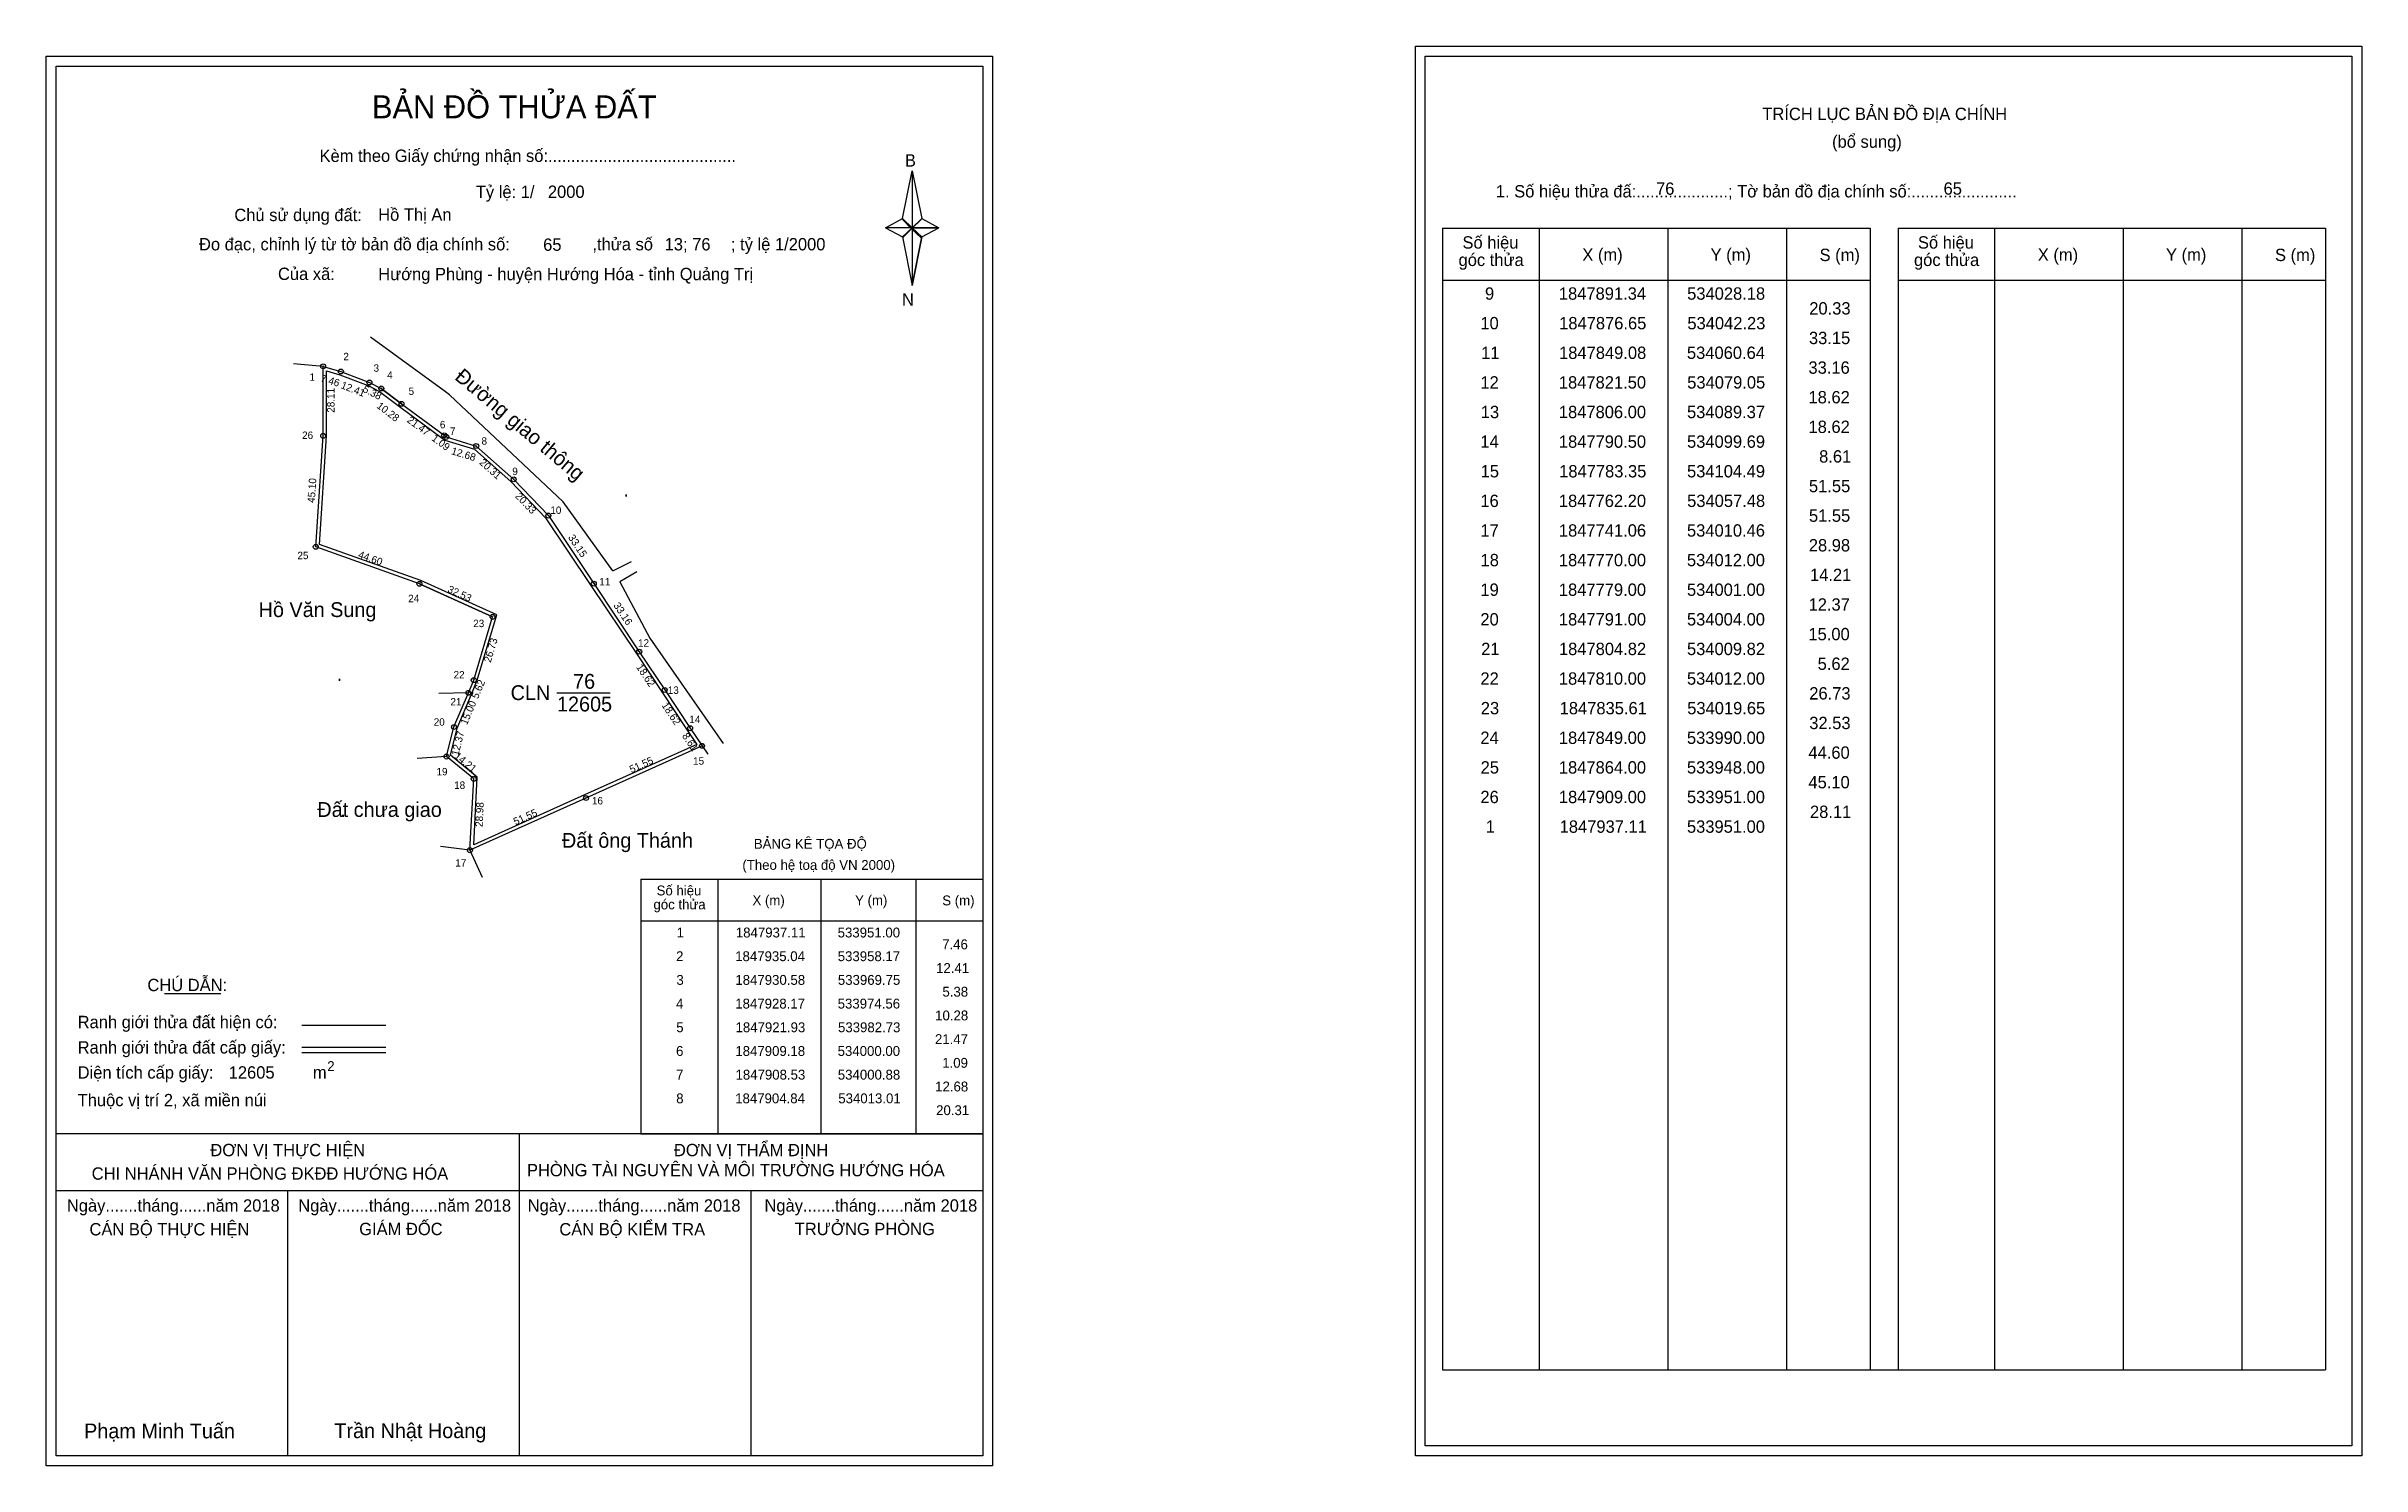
# Model space of a CAD drawing. Extents: x 533839 to 534777, y 1847492 to 1848067.
import ezdxf

# ---------------------------------------------------------------- set-up
doc = ezdxf.new("R2010")
doc.units = 0
for name, color, linetype in [('Level 1', 7, 'Continuous'), ('Level 10', 7, 'Continuous'), ('Level 11', 7, 'Continuous'), ('Level 13', 7, 'Continuous'), ('Level 23', 7, 'Continuous'), ('Level 27', 7, 'Continuous'), ('Level 3', 7, 'Continuous'), ('Level 36', 7, 'Continuous'), ('Level 49', 7, 'Continuous'), ('Level 5', 7, 'Continuous'), ('Level 53', 7, 'Continuous'), ('Level 55', 7, 'Continuous'), ('Level 6', 7, 'Continuous'), ('Level 60', 7, 'Continuous'), ('Level 63', 7, 'Continuous'), ('Level 9', 7, 'Continuous')]:
    doc.layers.add(name, color=color, linetype=linetype)

msp = doc.modelspace()

# ---------------------------------------------------------------- linework, layer by layer
at = {"layer": 'Level 1'}
for p, q in [((533842.84, 1848058.81), (533842.84, 1848058.81)), ((534397.48, 1848062.81), (534397.48, 1848062.81)), ((534185.68, 1847997.05), (534189.62, 1848016.33)), ((534189.62, 1848016.33), (534189.62, 1847993.28)), ((534189.62, 1848016.33), (534193.55, 1847997.05)), ((534178.79, 1847993.28), (534185.68, 1847997.05)), ((534185.68, 1847997.05), (534189.62, 1847993.28)), ((534189.32, 1847992.84), (534185.68, 1847996.61)), ((534189.62, 1847993.28), (534185.68, 1847989.6)), ((534189.32, 1847992.84), (534185.68, 1847989.16)), ((534185.68, 1847989.16), (534189.32, 1847992.84)), ((534185.68, 1847989.6), (534189.62, 1847969.88)), ((534193.26, 1847996.61), (534189.32, 1847992.84)), ((534189.32, 1847992.84), (534193.26, 1847996.61)), ((534193.26, 1847989.16), (534189.32, 1847992.84)), ((534193.55, 1847997.05), (534189.62, 1847993.28)), ((534189.62, 1847993.28), (534189.62, 1847969.88)), ((534189.62, 1847993.28), (534200.44, 1847993.28)), ((534189.62, 1847993.28), (534193.55, 1847989.6)), ((534193.55, 1847989.6), (534189.62, 1847969.88)), ((534193.55, 1847989.6), (534200.44, 1847993.28)), ((534404.55, 1847993.1), (534577.75, 1847993.1)), ((534443.73, 1847530.57), (534443.73, 1847993.1)), ((534495.87, 1847530.57), (534495.87, 1847993.1)), ((534543.82, 1847993.1), (534543.82, 1847530.57)), ((534577.75, 1847993.1), (534577.75, 1847530.57)), ((534589.06, 1847993.1), (534762.27, 1847993.1)), ((534628.24, 1847530.57), (534628.24, 1847993.1)), ((534680.39, 1847530.57), (534680.39, 1847993.1)), ((534728.33, 1847993.1), (534728.33, 1847530.57)), ((534762.27, 1847993.1), (534762.27, 1847530.57)), ((534404.55, 1847972.05), (534577.75, 1847972.05)), ((534589.06, 1847972.05), (534762.27, 1847972.05)), ((534079.67, 1847729.35), (534218.23, 1847729.35)), ((534111.01, 1847626.11), (534111.01, 1847729.35)), ((534152.72, 1847626.11), (534152.72, 1847729.35)), ((534191.08, 1847729.35), (534191.08, 1847626.11)), ((534079.67, 1847712.51), (534218.23, 1847712.51)), ((533886.67, 1847682.94), (533909.48, 1847682.94)), ((533942.4, 1847670.13), (533976.43, 1847670.13)), ((533942.4, 1847661.24), (533976.43, 1847661.24)), ((533942.4, 1847659.05), (533976.43, 1847659.05)), ((534056.49, 1847626.11), (533842.83, 1847626.11)), ((534218.23, 1847626.11), (534008.55, 1847626.11)), ((534030.53, 1847495.66), (534030.53, 1847626.11)), ((534079.67, 1847626.11), (534218.23, 1847626.11)), ((534218.23, 1847603.01), (533842.83, 1847603.01)), ((533936.68, 1847495.66), (533936.68, 1847603.01)), ((534124.38, 1847495.66), (534124.38, 1847603.01)), ((534404.55, 1847530.57), (534762.27, 1847530.57)), ((534218.23, 1847495.66), (534218.23, 1847495.66)), ((534772.88, 1847499.66), (534772.88, 1847499.66))]:
    msp.add_line(p, q, dxfattribs=at)
for points in [[(534185.68, 1847997.05), (534189.62, 1848016.33), (534189.62, 1847993.28)], [(534178.79, 1847993.28), (534185.68, 1847989.6), (534189.62, 1847993.28)], [(534189.62, 1847993.28), (534193.55, 1847997.05), (534200.44, 1847993.28)], [(534189.62, 1847993.28), (534189.62, 1847969.88), (534193.55, 1847989.6)]]:
    msp.add_lwpolyline(points, close=True, dxfattribs=at)
at = {"layer": 'Level 10'}
for p, q in [((534000, 1847927.16), (533970.15, 1847948.9)), ((533982.73, 1847921.93), (533974.56, 1847928.17)), ((533990, 1847849), (534019.65, 1847835.61))]:
    msp.add_line(p, q, dxfattribs=at)
for points in [[(533951, 1847909), (533951, 1847937.11), (533958.17, 1847935.04), (533969.75, 1847930.58), (533974.56, 1847928.17), (533982.73, 1847921.93), (534000, 1847909.18), (534000.88, 1847908.53), (534013.01, 1847904.84), (534028.18, 1847891.34), (534042.23, 1847876.65), (534060.64, 1847849.08), (534079.05, 1847821.5), (534089.37, 1847806), (534099.69, 1847790.5), (534104.49, 1847783.35), (534057.48, 1847762.2), (534010.46, 1847741.06), (534012, 1847770), (534001, 1847779), (534004, 1847791), (534009.82, 1847804.82), (534012, 1847810), (534019.65, 1847835.61), (533990, 1847849), (533948, 1847864)], [(533952.4, 1847908.95), (533952.4, 1847935.25), (533957.72, 1847933.71), (533969.18, 1847929.3), (533973.81, 1847926.98), (533981.89, 1847920.81), (533999.17, 1847908.05), (534000.24, 1847907.26), (534012.31, 1847903.59), (534027.21, 1847890.33), (534041.13, 1847875.77), (534059.48, 1847848.3), (534077.89, 1847820.72), (534088.2, 1847805.22), (534098.53, 1847789.72), (534102.4, 1847783.95), (534056.91, 1847763.48), (534011.98, 1847743.28), (534013.44, 1847770.63), (534002.57, 1847779.52), (534005.33, 1847790.56), (534011.11, 1847804.28), (534013.32, 1847809.53), (534021.34, 1847836.38), (533990.52, 1847850.3), (533949.47, 1847864.96)]]:
    msp.add_lwpolyline(points, close=True, dxfattribs=at)
at = {"layer": 'Level 11'}
for centre in [(533951, 1847937.11), (533958.17, 1847935.04), (533969.75, 1847930.58), (533974.56, 1847928.17), (533982.73, 1847921.93), (533951, 1847909), (533951, 1847909), (534000, 1847909.18), (534000.88, 1847908.53), (534013.01, 1847904.84), (534028.18, 1847891.34), (534042.23, 1847876.65), (533948, 1847864), (533990, 1847849), (534060.64, 1847849.08), (534019.65, 1847835.61), (534079.05, 1847821.5), (534012, 1847810), (534009.82, 1847804.82), (534089.37, 1847806), (534004, 1847791), (534099.69, 1847790.5), (534104.49, 1847783.35), (534001, 1847779), (534012, 1847770), (534057.48, 1847762.2), (534010.46, 1847741.06)]:
    msp.add_circle(centre, 1, dxfattribs=at)
at = {"layer": 'Level 23'}
for points in [[(534068.38, 1847854.21), (534048.18, 1847882.19), (534002.22, 1847925.54), (534000, 1847927.16)], [(534078.12, 1847853.88), (534071.16, 1847849.82), (534083.4, 1847826.92), (534113.1, 1847784.31)], [(534104.49, 1847783.35), (534106.81, 1847780.02)]]:
    msp.add_lwpolyline(points, dxfattribs=at)
at = {"layer": 'Level 27'}
for p, q in [((533951, 1847937.11), (533939.04, 1847938.12)), ((534009.82, 1847804.82), (533997.82, 1847804.54)), ((534001, 1847779), (533989.02, 1847778.27)), ((534010.46, 1847741.06), (533998.56, 1847742.62)), ((534010.46, 1847741.06), (534015.43, 1847730.14))]:
    msp.add_line(p, q, dxfattribs=at)
at = {"layer": 'Level 3'}
for p, q in [((534404.55, 1847993.1), (534404.55, 1847530.57)), ((534589.06, 1847993.1), (534589.06, 1847530.57)), ((534079.67, 1847729.35), (534079.67, 1847626.11))]:
    msp.add_line(p, q, dxfattribs=at)
at = {"layer": 'Level 5'}
msp.add_line((534068.38, 1847854.21), (534075.97, 1847858.05), dxfattribs=at)
at = {"layer": 'Level 63'}
for points in [[(534393.49, 1848066.81), (534776.89, 1848066.81), (534776.89, 1847495.66), (534393.49, 1847495.66)], [(533838.83, 1848062.81), (534222.23, 1848062.81), (534222.23, 1847491.66), (533838.83, 1847491.66)], [(533842.83, 1848058.81), (534218.23, 1848058.81), (534218.23, 1847495.66), (533842.83, 1847495.66)], [(534397.49, 1848062.81), (534772.89, 1848062.81), (534772.89, 1847499.66), (534397.49, 1847499.66)]]:
    msp.add_lwpolyline(points, close=True, dxfattribs=at)
at = {"layer": 'Level 9'}
msp.add_line((534045.73, 1847804.89), (534067.33, 1847804.89), dxfattribs=at)

# ---------------------------------------------------------------- texts
at = {"layer": 'Level 1'}
for s, height, p in [('BẢN ĐỒ THỬA ĐẤT', 9.3313, (533970.77, 1848037.62)), ('TRÍCH LỤC BẢN ĐỒ ĐỊA CHÍNH', 5, (534534.07, 1848036.93)), ('(bổ sung)', 5, (534562.32, 1848025.69)), ('Kèm theo Giấy chứng nhận số:.........................................', 5, (533949.53, 1848019.96)), ('B', 5, (534186.7, 1848018.08)), ('1. Số hiệu thửa đấ:....................; Tờ bản đồ địa chính số:.......................', 5, (534426.1, 1848005.57)), ('Chủ sử dụng đất:', 5, (533915.01, 1847995.98)), ('Đo đạc, chỉnh lý từ tờ bản đồ địa chính số:                  ,thửa số                 ; tỷ lệ 1/2000', 5, (533900.7, 1847984.12)), ('Số hiệu', 5, (534412.58, 1847984.84)), ('Số hiệu', 5, (534597.1, 1847984.84)), ('góc thửa', 5, (534410.99, 1847977.78)), ('X (m)', 5, (534461.14, 1847979.89)), ('Y (m)', 5, (534513.1, 1847979.89)), ('S (m)', 5, (534557.25, 1847979.79)), ('góc thửa', 5, (534595.51, 1847977.78)), ('X (m)', 5, (534645.66, 1847979.89)), ('Y (m)', 5, (534697.61, 1847979.89)), ('S (m)', 5, (534741.77, 1847979.79)), ('Của xã:', 5, (533932.69, 1847972.12)), ('N', 5, (534185.5, 1847961.74)), ('BẢNG KÊ TỌA ĐỘ', 4, (534125.48, 1847741.67)), ('(Theo hệ toạ độ VN 2000)', 4, (534120.84, 1847733.1)), ('Số hiệu', 4, (534086.09, 1847722.74)), ('góc thửa', 4, (534084.82, 1847717.09)), ('X (m)', 4, (534124.94, 1847718.78)), ('Y (m)', 4, (534166.5, 1847718.78)), ('S (m)', 4, (534201.83, 1847718.7)), ('CHÚ DẪN:', 5, (533879.79, 1847683.95)), ('Ranh giới thửa đất hiện có:', 5, (533851.53, 1847668.95)), ('Ranh giới thửa đất cấp giấy:', 5, (533851.53, 1847658.67)), ('Diện tích cấp giấy:', 5, (533851.53, 1847648.51)), ('m', 5, (533946.84, 1847648.55)), ('2', 4, (533952.64, 1847651.57)), ('Thuộc vị trí 2, xã miền núi', 5, (533851.53, 1847637.31)), ('ĐƠN VỊ THỰC HIỆN', 5, (533905.3, 1847617.07)), ('ĐƠN VỊ THẨM ĐỊNH', 5, (534093.11, 1847617.07)), ('CHI NHÁNH VĂN PHÒNG ĐKĐĐ HƯỚNG HÓA', 5, (533857.22, 1847607.55)), ('PHÒNG TÀI NGUYÊN VÀ MÔI TRƯỜNG HƯỚNG HÓA', 5, (534033.56, 1847608.93)), ('Ngày.......tháng......năm 2018', 5, (533847.17, 1847594.6)), ('Ngày.......tháng......năm 2018', 5, (533940.91, 1847594.6)), ('Ngày.......tháng......năm 2018', 5, (534033.86, 1847594.6)), ('Ngày.......tháng......năm 2018', 5, (534129.78, 1847594.6)), ('CÁN BỘ THỰC HIỆN', 5, (533856.33, 1847584.97)), ('GIÁM ĐỐC', 5, (533965.6, 1847585.09)), ('CÁN BỘ KIỂM TRA', 5, (534046.68, 1847584.97)), ('TRƯỞNG PHÒNG', 5, (534142.06, 1847585.09)), ('Phạm Minh Tuấn', 6, (533854.15, 1847502.74)), ('Trần Nhật Hoàng', 6, (533955.54, 1847502.84))]:
    msp.add_text(s, height=height, dxfattribs=at).set_placement(p)
at = {"layer": 'Level 11'}
msp.add_text('Tỷ lệ: 1/', height=5, dxfattribs=at).set_placement((534012.85, 1848005.34))
at = {"layer": 'Level 13'}
for s, p in [('76', (534052.26, 1847806.49)), ('CLN', (534026.94, 1847801.89)), ('12605', (534045.74, 1847797.29))]:
    msp.add_text(s, height=6, dxfattribs=at).set_placement(p)
at = {"layer": 'Level 36'}
for p in [(534072.65, 1847884.3), (533956.51, 1847809.66), (533957.91, 1847754.55)]:
    msp.add_text('.', height=6, dxfattribs=at).set_placement(p)
at = {"layer": 'Level 49'}
for s, rotation, p in [('7.46', 343.89642, (533949.66, 1847930.99)), ('28.11', 90, (533955.6, 1847918.34)), ('12.41', 338.93597, (533957.91, 1847928.34)), ('5.38', 333.38732, (533966.74, 1847926.94)), ('10.28', 322.6285, (533972.43, 1847920.57)), ('21.47', 323.56249, (533984.7, 1847914.76)), ('1.09', 323.54908, (533994.66, 1847907.4)), ('12.68', 343.08001, (534002.67, 1847901.59)), ('20.31', 318.33366, (534014.02, 1847897.79)), ('45.10', 86.18593, (533947.58, 1847881.71)), ('20.33', 313.72431, (534028.56, 1847884.29)), ('33.15', 303.73321, (534050.08, 1847867.78)), ('44.60', 340.34618, (533964.92, 1847859.66)), ('32.53', 335.69597, (534001.11, 1847845.74)), ('33.16', 303.72361, (534068.45, 1847840.25)), ('26.73', 73.36851, (534018.86, 1847816.89)), ('5.62', 67.17624, (534013.68, 1847802.14)), ('18.62', 303.65593, (534077.67, 1847815.27)), ('15.00', 67.16264, (534009.24, 1847791.6)), ('18.62', 303.65593, (534087.99, 1847799.77)), ('12.37', 75.96376, (534005.78, 1847779.14)), ('8.61', 303.87459, (534096.26, 1847787.36)), ('14.21', 320.71059, (534003.86, 1847778.72)), ('51.55', 24.22318, (534075.91, 1847772.25)), ('28.98', 86.95396, (534015.57, 1847750.43)), ('51.55', 24.20849, (534028.9, 1847751.1))]:
    msp.add_text(s, height=3, rotation=rotation, dxfattribs=at).set_placement(p)
at = {"layer": 'Level 53'}
for s, height, p in [('9', 5, (534421.7, 1847964.13)), ('1847891.34', 5, (534451.63, 1847964.13)), ('534028.18', 5, (534503.6, 1847964.13)), ('20.33', 5, (534553.08, 1847958.13)), ('10', 5, (534419.83, 1847952.13)), ('1847876.65', 5, (534451.75, 1847952.13)), ('534042.23', 5, (534503.7, 1847952.13)), ('33.15', 5, (534552.95, 1847946.13)), ('11', 5, (534420.15, 1847940.13)), ('1847849.08', 5, (534451.71, 1847940.13)), ('534060.64', 5, (534503.52, 1847940.13)), ('12', 5, (534419.85, 1847928.13)), ('1847821.50', 5, (534451.63, 1847928.13)), ('534079.05', 5, (534503.63, 1847928.13)), ('33.16', 5, (534552.75, 1847934.13)), ('18.62', 5, (534552.77, 1847922.13)), ('13', 5, (534420, 1847916.13)), ('1847806.00', 5, (534451.63, 1847916.13)), ('534089.37', 5, (534503.55, 1847916.13)), ('18.62', 5, (534552.77, 1847910.13)), ('14', 5, (534419.82, 1847904.13)), ('1847790.50', 5, (534451.63, 1847904.13)), ('534099.69', 5, (534503.55, 1847904.13)), ('15', 5, (534419.94, 1847892.13)), ('1847783.35', 5, (534451.75, 1847892.13)), ('534104.49', 5, (534503.55, 1847892.13)), ('8.61', 5, (534557.07, 1847898.13)), ('16', 5, (534419.84, 1847880.13)), ('1847762.20', 5, (534451.63, 1847880.13)), ('534057.48', 5, (534503.6, 1847880.13)), ('51.55', 5, (534552.95, 1847886.13)), ('51.55', 5, (534552.95, 1847874.13)), ('17', 5, (534419.86, 1847868.13)), ('1847741.06', 5, (534451.64, 1847868.13)), ('534010.46', 5, (534503.53, 1847868.13)), ('28.98', 5, (534552.89, 1847862.13)), ('18', 5, (534419.9, 1847856.13)), ('1847770.00', 5, (534451.63, 1847856.13)), ('534012.00', 5, (534503.52, 1847856.13)), ('19', 5, (534419.85, 1847844.13)), ('1847779.00', 5, (534451.63, 1847844.13)), ('534001.00', 5, (534503.52, 1847844.13)), ('14.21', 5, (534553.37, 1847850.13)), ('12.37', 5, (534552.8, 1847838.13)), ('20', 5, (534419.83, 1847832.13)), ('1847791.00', 5, (534451.63, 1847832.13)), ('534004.00', 5, (534503.52, 1847832.13)), ('15.00', 5, (534552.73, 1847826.13)), ('21', 5, (534420.15, 1847820.13)), ('1847804.82', 5, (534451.66, 1847820.13)), ('534009.82', 5, (534503.54, 1847820.13)), ('22', 5, (534419.85, 1847808.13)), ('1847810.00', 5, (534451.63, 1847808.13)), ('534012.00', 5, (534503.52, 1847808.13)), ('5.62', 5, (534556.47, 1847814.13)), ('23', 5, (534420, 1847796.13)), ('1847835.61', 5, (534451.95, 1847796.13)), ('534019.65', 5, (534503.63, 1847796.13)), ('26.73', 5, (534553.08, 1847802.13)), ('32.53', 5, (534553.08, 1847790.13)), ('24', 5, (534419.82, 1847784.13)), ('1847849.00', 5, (534451.63, 1847784.13)), ('533990.00', 5, (534503.52, 1847784.13)), ('44.60', 5, (534552.73, 1847778.13)), ('25', 5, (534419.94, 1847772.13)), ('1847864.00', 5, (534451.63, 1847772.13)), ('533948.00', 5, (534503.52, 1847772.13)), ('26', 5, (534419.84, 1847760.13)), ('1847909.00', 5, (534451.63, 1847760.13)), ('533951.00', 5, (534503.52, 1847760.13)), ('45.10', 5, (534552.73, 1847766.13)), ('28.11', 5, (534553.37, 1847754.13)), ('1', 5, (534421.99, 1847748.13)), ('1847937.11', 5, (534451.95, 1847748.13)), ('533951.00', 5, (534503.52, 1847748.13)), ('1', 4, (534094.22, 1847705.71)), ('1847937.11', 4, (534118.19, 1847705.71)), ('533951.00', 4, (534159.44, 1847705.71)), ('2', 4, (534093.98, 1847696.11)), ('1847935.04', 4, (534117.93, 1847696.11)), ('533958.17', 4, (534159.47, 1847696.11)), ('7.46', 4, (534201.78, 1847700.91)), ('3', 4, (534094.11, 1847686.51)), ('1847930.58', 4, (534118, 1847686.51)), ('533969.75', 4, (534159.53, 1847686.51)), ('12.41', 4, (534199.33, 1847691.31)), ('4', 4, (534093.96, 1847676.91)), ('1847928.17', 4, (534117.96, 1847676.91)), ('533974.56', 4, (534159.45, 1847676.91)), ('5.38', 4, (534201.89, 1847681.71)), ('5', 4, (534094.05, 1847667.31)), ('1847921.93', 4, (534118.07, 1847667.31)), ('533982.73', 4, (534159.58, 1847667.31)), ('10.28', 4, (534198.94, 1847672.11)), ('6', 4, (534093.97, 1847657.71)), ('1847909.18', 4, (534118, 1847657.71)), ('534000.00', 4, (534159.44, 1847657.71)), ('21.47', 4, (534198.87, 1847662.51)), ('7', 4, (534093.99, 1847648.11)), ('1847908.53', 4, (534118.07, 1847648.11)), ('534000.88', 4, (534159.51, 1847648.11)), ('1.09', 4, (534201.81, 1847652.91)), ('8', 4, (534094.03, 1847638.51)), ('1847904.84', 4, (534117.93, 1847638.51)), ('534013.01', 4, (534159.7, 1847638.51)), ('12.68', 4, (534198.94, 1847643.31)), ('20.31', 4, (534199.33, 1847633.71))]:
    msp.add_text(s, height=height, dxfattribs=at).set_placement(p)
at = {"layer": 'Level 55'}
for s, height, p in [('130', 0.22, (533950.76, 1847936.89)), ('1', 0.8, (533950.78, 1847937.11)), ('0', 0.22, (533950.92, 1847936.89)), ('0', 0.22, (533950.92, 1847936.89)), ('2', 0.8, (533957.9, 1847935.04)), ('0', 0.22, (533958.09, 1847934.82)), ('0', 0.22, (533958.09, 1847934.82)), ('3', 0.8, (533969.5, 1847930.58)), ('0', 0.22, (533969.67, 1847930.36)), ('0', 0.22, (533969.67, 1847930.36)), ('4', 0.8, (533974.28, 1847928.17)), ('0', 0.22, (533974.48, 1847927.95)), ('0', 0.22, (533974.48, 1847927.95)), ('5', 0.8, (533982.47, 1847921.93)), ('0', 0.22, (533982.65, 1847921.71)), ('0', 0.22, (533982.65, 1847921.71)), ('26', 0.8, (533950.43, 1847909)), ('130', 0.22, (533950.76, 1847908.78)), ('6', 0.8, (533999.73, 1847909.18)), ('0', 0.22, (533999.92, 1847908.96)), ('0', 0.22, (533999.92, 1847908.96)), ('7', 0.8, (534000.61, 1847908.53)), ('0', 0.22, (534000.8, 1847908.31)), ('0', 0.22, (534000.8, 1847908.31)), ('8', 0.8, (534012.75, 1847904.84)), ('0', 0.22, (534012.93, 1847904.62)), ('0', 0.22, (534012.93, 1847904.62)), ('9', 0.8, (534027.91, 1847891.34)), ('0', 0.22, (534028.1, 1847891.12)), ('0', 0.22, (534028.1, 1847891.12)), ('10', 0.8, (534041.66, 1847876.65)), ('0', 0.22, (534042.15, 1847876.43)), ('0', 0.22, (534042.15, 1847876.43)), ('25', 0.8, (533947.45, 1847864)), ('130', 0.22, (533947.76, 1847863.78)), ('24', 0.8, (533989.43, 1847849)), ('130', 0.22, (533989.76, 1847848.78)), ('11', 0.8, (534060.12, 1847849.08)), ('0', 0.22, (534060.56, 1847848.86)), ('0', 0.22, (534060.56, 1847848.86)), ('23', 0.8, (534019.11, 1847835.61)), ('130', 0.22, (534019.41, 1847835.39)), ('12', 0.8, (534078.48, 1847821.5)), ('0', 0.22, (534078.97, 1847821.28)), ('0', 0.22, (534078.97, 1847821.28)), ('22', 0.8, (534011.43, 1847810)), ('130', 0.22, (534011.76, 1847809.78)), ('21', 0.8, (534009.3, 1847804.82)), ('130', 0.22, (534009.58, 1847804.6)), ('0', 0.22, (534009.74, 1847804.6)), ('13', 0.8, (534088.83, 1847806)), ('0', 0.22, (534089.29, 1847805.78)), ('0', 0.22, (534089.29, 1847805.78)), ('20', 0.8, (534003.43, 1847791)), ('14', 0.8, (534099.12, 1847790.5)), ('0', 0.22, (534003.92, 1847790.78)), ('0', 0.22, (534099.61, 1847790.28)), ('0', 0.22, (534099.61, 1847790.28)), ('15', 0.8, (534103.94, 1847783.35)), ('0', 0.22, (534104.41, 1847783.13)), ('0', 0.22, (534104.41, 1847783.13)), ('19', 0.8, (534000.43, 1847779)), ('0', 0.22, (534000.92, 1847778.78)), ('0', 0.22, (534000.92, 1847778.78)), ('0', 0.22, (534000.92, 1847778.78)), ('18', 0.8, (534011.44, 1847770)), ('0', 0.22, (534011.92, 1847769.78)), ('0', 0.22, (534011.92, 1847769.78)), ('16', 0.8, (534056.91, 1847762.2)), ('0', 0.22, (534057.4, 1847761.98)), ('0', 0.22, (534057.4, 1847761.98)), ('17', 0.8, (534009.9, 1847741.06)), ('0', 0.22, (534010.38, 1847740.84)), ('0', 0.22, (534010.38, 1847740.84)), ('0', 0.22, (534010.38, 1847740.84)), ('0', 0.22, (534010.38, 1847740.84))]:
    msp.add_text(s, height=height, dxfattribs=at).set_placement(p)
at = {"layer": 'Level 6'}
for s, p in [('2000', (534042.04, 1848005.38)), ('76', (534491, 1848006.65)), ('65', (534607.49, 1848006.69)), ('Hồ Thị An', (533973.28, 1847996.11)), ('65', (534040.13, 1847983.94)), ('13; 76', (534089.34, 1847984.1)), ('Hướng Phùng - huyện Hướng Hóa - tỉnh Quảng Trị', (533973.31, 1847972.03)), ('12605', (533912.72, 1847648.52))]:
    msp.add_text(s, height=5, dxfattribs=at).set_placement(p)
at = {"layer": 'Level 60'}
msp.add_text('Đường giao thông', height=6, rotation=320, dxfattribs=at).set_placement((534003.92, 1847932.17))
for s, p in [('Hồ Văn Sung', (533924.86, 1847835.54)), ('Đất chưa giao', (533948.64, 1847754.55)), ('Đất ông Thánh', (534047.75, 1847742.06))]:
    msp.add_text(s, height=6, dxfattribs=at).set_placement(p)
at = {"layer": 'Level 9'}
for s, p in [('2', (533959.19, 1847939.61)), ('1', (533945.45, 1847931.28)), ('3', (533971.41, 1847934.93)), ('4', (533976.92, 1847932.1)), ('5', (533985.61, 1847925.55)), ('6', (533998.28, 1847912.03)), ('26', (533942.47, 1847907.71)), ('7', (534002.37, 1847909.36)), ('8', (534015.16, 1847905.37)), ('9', (534027.62, 1847893.08)), ('10', (534043.04, 1847877.34)), ('25', (533940.58, 1847858.99)), ('11', (534062.88, 1847848.38)), ('24', (533985.46, 1847841.57)), ('23', (534011.8, 1847831.45)), ('12', (534078.58, 1847823.55)), ('22', (534003.85, 1847810.66)), ('21', (534002.58, 1847799.72)), ('13', (534090.62, 1847804.41)), ('20', (533995.79, 1847791.52)), ('14', (534099.35, 1847792.56)), ('19', (533996.91, 1847771.41)), ('15', (534100.86, 1847775.73)), ('18', (534004.06, 1847765.91)), ('16', (534059.9, 1847759.61)), ('17', (534004.54, 1847734.42))]:
    msp.add_text(s, height=3, dxfattribs=at).set_placement(p)

doc.saveas('drawing.dxf')
